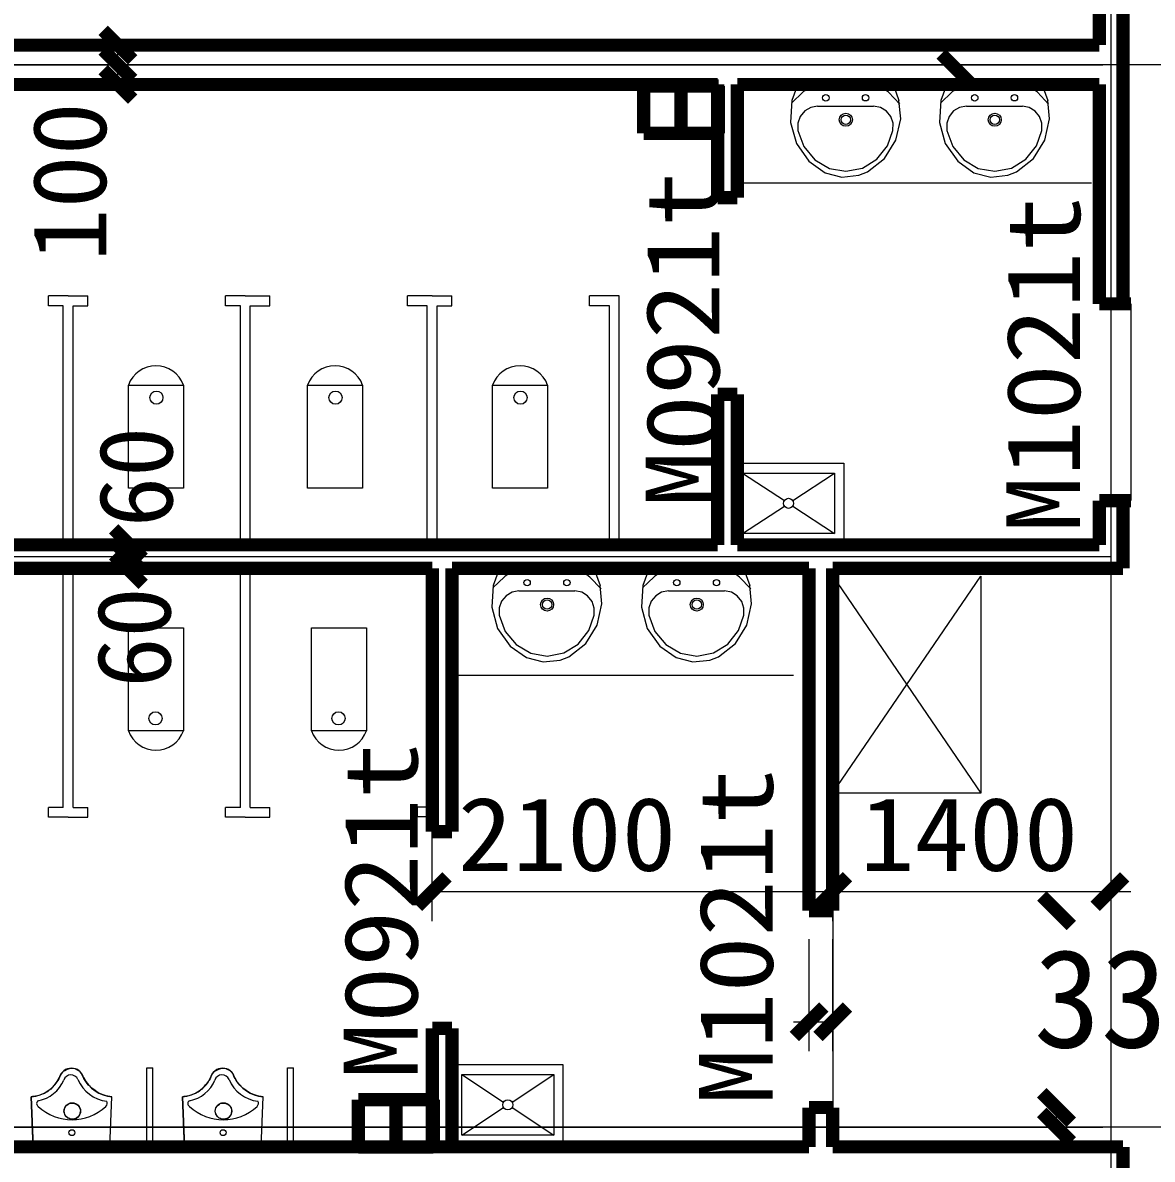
# Model space of a CAD drawing. Extents: x -307567 to 704339, y -10277 to 165507.
# Drawn here: x 127924 to 133664, y 110616 to 116393 of the extents above; entities that cross this region are included whole.
import ezdxf
from ezdxf.enums import TextEntityAlignment as Align

# ---------------------------------------------------------------- set-up
doc = ezdxf.new("R2010")
doc.units = 0
doc.header["$MEASUREMENT"] = 0
doc.layers.add('wode', color=250, linetype='CONTINUOUS', lineweight=0)
doc.layers.add('中文', color=4, linetype='CONTINUOUS')
doc.styles.get("Standard").update_dxf_attribs({"font": 'txt', "height": 3})

msp = doc.modelspace()

# ---------------------------------------------------------------- linework, layer by layer
at = {"layer": 'wode', "color": 0}
for p, q in [((133454.9776, 107179.48103), (133454.9776, 147395.49444)), ((128258.28963, 116279.36118), (129012.67473, 116279.36118)), ((128408.28775, 116179.36853), (128408.28775, 116279.36118)), ((195197.62623, 116179.36853), (118974.00627, 116179.36853)), ((123147.84326, 116179.36853), (133413.04697, 116179.36853)), ((128258.28963, 116179.36853), (129012.67473, 116179.36853)), ((128408.28775, 116079.36673), (128408.28775, 116179.36853)), ((128258.28963, 116079.36673), (129012.67473, 116079.36673)), ((131862.85883, 116080.89564), (131832.57356, 115997.40974)), ((131865.20255, 116079.36673), (132346.06812, 116079.36673)), ((132346.58081, 116080.89564), (132376.86608, 115997.40974)), ((132619.51441, 116080.89564), (132589.22914, 115997.40974)), ((132621.85813, 116079.36673), (133102.7237, 116079.36673)), ((133103.23639, 116080.89564), (133133.48504, 115997.40974)), ((131889.73838, 116041.72987), (131831.2186, 115984.87633)), ((131924.27164, 116055.85628), (132287.292, 116055.85628)), ((132323.21684, 116040.29251), (132380.56476, 115980.04241)), ((132646.39396, 116041.72987), (132587.87418, 115984.87633)), ((132680.8906, 116055.85628), (133043.94758, 116055.85628)), ((133079.87243, 116040.29251), (133137.22034, 115980.04241)), ((131962.75992, 115969.55059), (132247.04592, 115969.55059)), ((132719.41551, 115969.55059), (133003.7015, 115969.55059)), ((131555.02576, 115578.84503), (133355.00326, 115578.84503)), ((128155.05606, 115004.37711), (128055.0451, 115004.37711)), ((128055.0451, 114954.38079), (128055.0451, 115004.37711)), ((128155.05606, 115004.37711), (128255.06701, 115004.37711)), ((128255.06701, 114954.38079), (128255.06701, 115004.37711)), ((129055.04481, 115004.37711), (128955.03385, 115004.37711)), ((128955.03385, 114954.38079), (128955.03385, 115004.37711)), ((129055.04481, 115004.37711), (129180.03104, 115004.37711)), ((129180.03104, 114954.38079), (129180.03104, 115004.37711)), ((130005.02072, 115004.37711), (129880.03449, 115004.37711)), ((129880.03449, 114954.38079), (129880.03449, 115004.37711)), ((130005.02072, 115004.37711), (130105.03168, 115004.37711)), ((130105.03168, 114954.38079), (130105.03168, 115004.37711)), ((130955.03326, 115004.37711), (130805.03514, 115004.37711)), ((130805.03514, 114954.38079), (130805.03514, 115004.37711)), ((130955.03326, 113739.39964), (130955.03326, 115004.37711)), ((133554.98856, 114964.37822), (133554.98856, 113964.39683)), ((128130.04416, 114954.38079), (128055.0451, 114954.38079)), ((128130.04416, 113739.38133), (128130.04416, 114954.38079)), ((128180.06795, 113739.39048), (128180.06795, 114954.38079)), ((128180.06795, 114954.38079), (128255.06701, 114954.38079)), ((129030.03291, 114954.38079), (128955.03385, 114954.38079)), ((129030.03291, 113739.39048), (129030.03291, 114954.38079)), ((129080.0567, 114954.38994), (129180.03104, 114954.38079)), ((129080.0567, 113739.39048), (129080.0567, 114954.38079)), ((129980.04545, 114954.38994), (129880.03449, 114954.38079)), ((129980.04545, 113739.39964), (129980.04545, 114954.38079)), ((130030.03262, 113739.39964), (130030.03262, 114954.38079)), ((130030.03262, 114954.38079), (130105.03168, 114954.38079)), ((130905.00947, 114954.38079), (130805.03514, 114954.38079)), ((130905.00947, 113739.39964), (130905.00947, 114954.38079)), ((128461.24119, 114027.25615), (128461.24119, 114551.15097)), ((128461.24119, 114551.15097), (128741.20596, 114551.15097)), ((128461.24119, 114027.25615), (128461.24119, 114551.15097)), ((128461.24119, 114551.15097), (128741.20596, 114551.15097)), ((128741.20596, 114551.15097), (128741.20596, 114027.25615)), ((128741.20596, 114551.15097), (128741.20596, 114027.25615)), ((129371.22738, 114027.25615), (129371.22738, 114551.15097)), ((129371.22738, 114551.15097), (129651.22876, 114551.15097)), ((129371.22738, 114027.25615), (129371.22738, 114551.15097)), ((129371.22738, 114551.15097), (129651.22876, 114551.15097)), ((129651.22876, 114551.15097), (129651.22876, 114027.25615)), ((129651.22876, 114551.15097), (129651.22876, 114027.25615)), ((130311.20586, 114027.25615), (130311.20586, 114551.15097)), ((130311.20586, 114551.15097), (130591.20724, 114551.15097)), ((130311.20586, 114027.25615), (130311.20586, 114551.15097)), ((130311.20586, 114551.15097), (130591.20724, 114551.15097)), ((130591.20724, 114551.15097), (130591.20724, 114027.25615)), ((130591.20724, 114551.15097), (130591.20724, 114027.25615)), ((131535.79993, 114155.29105), (132095.76607, 114155.29105)), ((131535.79993, 113745.29556), (131535.79993, 114155.29105)), ((132095.76607, 114155.29105), (132095.76607, 113745.29556)), ((131582.45462, 113796.59192), (131582.45462, 114104.08624)), ((131582.45462, 114104.08624), (132049.11138, 114104.08624)), ((131582.45462, 114104.08624), (131794.34162, 113964.4426)), ((131837.18776, 113964.4426), (132049.11138, 114104.08624)), ((132049.11138, 114104.08624), (132049.11138, 113796.59192)), ((128741.20596, 114027.25615), (128461.24119, 114027.25615)), ((128741.20596, 114027.25615), (128461.24119, 114027.25615)), ((129651.22876, 114027.25615), (129371.22738, 114027.25615)), ((129651.22876, 114027.25615), (129371.22738, 114027.25615)), ((130591.20724, 114027.25615), (130311.20586, 114027.25615)), ((130591.20724, 114027.25615), (130311.20586, 114027.25615)), ((131582.45462, 113796.59192), (131794.34162, 113936.2264)), ((131837.18776, 113936.2264), (132049.11138, 113796.59192)), ((128461.24119, 113679.39673), (128461.24119, 113779.38022)), ((132049.11138, 113796.59192), (131582.45462, 113796.59192)), ((132095.76607, 113745.29556), (131535.79993, 113745.29556)), ((123147.84326, 113679.39673), (133454.9776, 113679.39673)), ((128311.24307, 113679.39673), (128741.24258, 113679.39673)), ((128461.24119, 113579.39492), (128461.24119, 113679.39673)), ((128130.04416, 112404.41266), (128130.04416, 113619.39381)), ((128180.06795, 112404.41266), (128180.06795, 113619.39381)), ((129030.03291, 112404.41266), (129030.03291, 113619.39381)), ((129080.0567, 112404.41266), (129080.0567, 113619.39381)), ((130371.92288, 113577.3167), (130313.4031, 113520.47232)), ((130345.04333, 113616.49163), (130314.75806, 113533.00573)), ((130344.4574, 113614.96272), (130678.10801, 113614.96272)), ((130347.38705, 113614.96272), (130828.25262, 113614.96272)), ((130406.41952, 113591.45227), (130769.4765, 113591.45227)), ((130805.40134, 113575.87934), (130862.74926, 113515.6384)), ((130828.76531, 113616.49163), (130859.01396, 113533.00573)), ((131132.35038, 113577.3167), (131073.83061, 113520.47232)), ((131105.47084, 113616.49163), (131075.22219, 113533.00573)), ((131104.92153, 113614.96272), (131438.53552, 113614.96272)), ((131107.85118, 113614.96272), (131588.71675, 113614.96272)), ((131166.88364, 113591.45227), (131529.94063, 113591.45227)), ((131565.82885, 113575.87934), (131623.17677, 113515.6384)), ((131589.19282, 113616.49163), (131619.47808, 113533.00573)), ((132039.99285, 113619.39381), (132576.96123, 113619.39381)), ((132039.99285, 112727.66302), (132039.99285, 113619.39381)), ((132039.99285, 112479.41173), (132791.96099, 113579.39492)), ((132039.99285, 113579.39492), (132791.96099, 112477.67225)), ((132791.96099, 113579.39492), (132791.96099, 112477.67225)), ((130444.94442, 113505.13743), (130729.23042, 113505.13743)), ((131205.37193, 113505.13743), (131489.65793, 113505.13743)), ((128461.24119, 113318.08838), (128741.24258, 113318.08838)), ((128461.24119, 112794.19356), (128461.24119, 113318.08838)), ((128461.24119, 113318.08838), (128741.24258, 113318.08838)), ((128461.24119, 112794.19356), (128461.24119, 113318.08838)), ((128741.24258, 113318.08838), (128741.24258, 112794.19356)), ((128741.24258, 113318.08838), (128741.24258, 112794.19356)), ((129391.25887, 113318.08838), (129671.26025, 113318.08838)), ((129391.25887, 112794.19356), (129391.25887, 113318.08838)), ((129391.25887, 113318.08838), (129671.26025, 113318.08838)), ((129391.25887, 112794.19356), (129391.25887, 113318.08838)), ((129671.26025, 113318.08838), (129671.26025, 112794.19356)), ((129671.26025, 113318.08838), (129671.26025, 112794.19356)), ((130104.99506, 113077.68306), (131840.00755, 113077.68306)), ((128741.24258, 112794.19356), (128461.24119, 112794.19356)), ((128741.24258, 112794.19356), (128461.24119, 112794.19356)), ((129671.26025, 112794.19356), (129391.25887, 112794.19356)), ((129671.26025, 112794.19356), (129391.25887, 112794.19356)), ((130005.02072, 111827.17073), (130005.02072, 112694.30162)), ((132039.99285, 111827.17073), (132039.99285, 112694.30162)), ((132791.96099, 112477.67225), (132039.99285, 112477.67225)), ((128130.04416, 112404.41266), (128055.0451, 112404.41266)), ((128055.0451, 112354.41634), (128055.0451, 112404.41266)), ((128180.06795, 112404.41266), (128255.06701, 112404.41266)), ((128255.06701, 112354.41634), (128255.06701, 112404.41266)), ((129030.03291, 112404.41266), (128955.03385, 112404.41266)), ((128955.03385, 112354.41634), (128955.03385, 112404.41266)), ((129080.0567, 112404.41266), (129180.03104, 112404.41266)), ((129180.03104, 112354.41634), (129180.03104, 112404.41266)), ((130005.02072, 112406.22539), (129930.02166, 112406.22539)), ((129930.02166, 112356.22906), (129930.02166, 112406.22539)), ((128155.05606, 112354.41634), (128055.0451, 112354.41634)), ((128155.05606, 112354.41634), (128255.06701, 112354.41634)), ((129055.04481, 112354.41634), (128955.03385, 112354.41634)), ((129055.04481, 112354.41634), (129180.03104, 112354.41634)), ((130005.02072, 112356.22906), (129930.02166, 112356.22906)), ((130005.02072, 111977.16886), (131739.9966, 111977.16886)), ((131555.02576, 111977.16886), (133554.98856, 111977.16886)), ((132039.99285, 111879.41923), (132039.99285, 110879.42867)), ((131920.02364, 111165.03301), (131920.02364, 111734.43813)), ((132039.99285, 111165.03301), (132039.99285, 111734.43813)), ((131840.00755, 111315.03114), (132039.99285, 111315.03114)), ((130109.38954, 111098.09965), (130669.35568, 111098.09965)), ((130109.38954, 110688.10416), (130109.38954, 111098.09965)), ((130669.35568, 111098.09965), (130669.35568, 110688.10416)), ((128111.22115, 111034.84665), (128107.59571, 111025.05063)), ((128111.22115, 111034.84665), (128107.59571, 111025.05063)), ((128114.8466, 111043.58068), (128111.22115, 111034.84665)), ((128114.8466, 111043.58068), (128111.22115, 111034.84665)), ((128119.38756, 111052.26892), (128114.8466, 111043.58068)), ((128119.38756, 111052.26892), (128114.8466, 111043.58068)), ((128123.92852, 111057.70709), (128119.38756, 111052.26892)), ((128123.92852, 111057.70709), (128119.38756, 111052.26892)), ((128130.26389, 111063.15441), (128123.92852, 111057.70709)), ((128130.26389, 111063.15441), (128123.92852, 111057.70709)), ((128137.55139, 111066.44111), (128130.26389, 111063.15441)), ((128137.55139, 111066.44111), (128130.26389, 111063.15441)), ((128150.25875, 111072.98705), (128137.55139, 111066.44111)), ((128150.25875, 111072.98705), (128137.55139, 111066.44111)), ((128160.21957, 111076.23713), (128150.25875, 111072.98705)), ((128160.21957, 111076.23713), (128150.25875, 111072.98705)), ((128172.92693, 111077.33575), (128160.21957, 111076.23713)), ((128172.92693, 111077.33575), (128160.21957, 111076.23713)), ((128171.42548, 111078.43437), (128173.40299, 111080.43935)), ((128171.42548, 111078.43437), (128173.40299, 111080.43935)), ((128182.04546, 111077.33575), (128172.92693, 111077.33575)), ((128182.04546, 111077.33575), (128172.92693, 111077.33575)), ((128190.21187, 111076.23713), (128182.04546, 111077.33575)), ((128190.21187, 111076.23713), (128182.04546, 111077.33575)), ((128195.66834, 111072.98705), (128190.21187, 111076.23713)), ((128195.66834, 111072.98705), (128190.21187, 111076.23713)), ((128202.88261, 111069.69119), (128195.66834, 111072.98705)), ((128202.88261, 111069.69119), (128195.66834, 111072.98705)), ((128209.2546, 111066.44111), (128202.88261, 111069.69119)), ((128209.2546, 111066.44111), (128202.88261, 111069.69119)), ((128215.62659, 111061.00294), (128209.2546, 111066.44111)), ((128215.62659, 111061.00294), (128209.2546, 111066.44111)), ((128222.87747, 111052.26892), (128215.62659, 111061.00294)), ((128222.87747, 111052.26892), (128215.62659, 111061.00294)), ((128226.53954, 111043.58068), (128222.87747, 111052.26892)), ((128226.53954, 111043.58068), (128222.87747, 111052.26892)), ((128231.04388, 111033.74803), (128226.53954, 111043.58068)), ((128231.04388, 111033.74803), (128226.53954, 111043.58068)), ((128234.66932, 111026.14925), (128231.04388, 111033.74803)), ((128234.66932, 111026.14925), (128231.04388, 111033.74803)), ((128555.06326, 110679.44338), (128555.06326, 111080.43935)), ((128555.06326, 111080.43935), (128585.05556, 111080.43935)), ((128585.05556, 110679.44338), (128585.05556, 111080.43935)), ((128879.48548, 111034.84665), (128875.86003, 111025.05063)), ((128879.48548, 111034.84665), (128875.86003, 111025.05063)), ((128883.11092, 111043.58068), (128879.48548, 111034.84665)), ((128883.11092, 111043.58068), (128879.48548, 111034.84665)), ((128887.65188, 111052.26892), (128883.11092, 111043.58068)), ((128887.65188, 111052.26892), (128883.11092, 111043.58068)), ((128892.19284, 111057.70709), (128887.65188, 111052.26892)), ((128892.19284, 111057.70709), (128887.65188, 111052.26892)), ((128898.56483, 111063.15441), (128892.19284, 111057.70709)), ((128898.56483, 111063.15441), (128892.19284, 111057.70709)), ((128905.81571, 111066.44111), (128898.56483, 111063.15441)), ((128905.81571, 111066.44111), (128898.56483, 111063.15441)), ((128918.52308, 111072.98705), (128905.81571, 111066.44111)), ((128918.52308, 111072.98705), (128905.81571, 111066.44111)), ((128928.52051, 111076.23713), (128918.52308, 111072.98705)), ((128928.52051, 111076.23713), (128918.52308, 111072.98705)), ((128941.19125, 111077.33575), (128928.52051, 111076.23713)), ((128941.19125, 111077.33575), (128928.52051, 111076.23713)), ((128939.6898, 111078.43437), (128941.70394, 111080.43935)), ((128939.6898, 111078.43437), (128941.70394, 111080.43935)), ((128950.30979, 111077.33575), (128941.19125, 111077.33575)), ((128950.30979, 111077.33575), (128941.19125, 111077.33575)), ((128958.47619, 111076.23713), (128950.30979, 111077.33575)), ((128958.47619, 111076.23713), (128950.30979, 111077.33575)), ((128963.93266, 111072.98705), (128958.47619, 111076.23713)), ((128963.93266, 111072.98705), (128958.47619, 111076.23713)), ((128971.14693, 111069.69119), (128963.93266, 111072.98705)), ((128971.14693, 111069.69119), (128963.93266, 111072.98705)), ((128977.51892, 111066.44111), (128971.14693, 111069.69119)), ((128977.51892, 111066.44111), (128971.14693, 111069.69119)), ((128983.89091, 111061.00294), (128977.51892, 111066.44111)), ((128983.89091, 111061.00294), (128977.51892, 111066.44111)), ((128991.1418, 111052.26892), (128983.89091, 111061.00294)), ((128991.1418, 111052.26892), (128983.89091, 111061.00294)), ((128994.80386, 111043.58068), (128991.1418, 111052.26892)), ((128994.80386, 111043.58068), (128991.1418, 111052.26892)), ((128999.34482, 111033.74803), (128994.80386, 111043.58068)), ((128999.34482, 111033.74803), (128994.80386, 111043.58068)), ((129002.93364, 111026.14925), (128999.34482, 111033.74803)), ((129002.93364, 111026.14925), (128999.34482, 111033.74803)), ((129270.04456, 110679.44338), (129270.04456, 111080.43935)), ((129270.04456, 111080.43935), (129300.03686, 111080.43935)), ((129300.03686, 110679.44338), (129300.03686, 111080.43935)), ((130156.04423, 110739.40052), (130156.04423, 111046.89484)), ((130156.04423, 111046.89484), (130622.70099, 111046.89484)), ((130156.04423, 111046.89484), (130367.96785, 110907.26036)), ((130410.81399, 110907.26036), (130622.70099, 111046.89484)), ((130622.70099, 111046.89484), (130622.70099, 110739.40052)), ((128082.18099, 110991.25894), (128066.72708, 110972.7289)), ((128082.18099, 110991.25894), (128066.72708, 110972.7289)), ((128087.63747, 110996.69711), (128082.18099, 110991.25894)), ((128087.63747, 110996.69711), (128082.18099, 110991.25894)), ((128093.05732, 111003.23389), (128087.63747, 110996.69711)), ((128093.05732, 111003.23389), (128087.63747, 110996.69711)), ((128097.6349, 111009.77983), (128093.05732, 111003.23389)), ((128097.6349, 111009.77983), (128093.05732, 111003.23389)), ((128102.13924, 111017.41523), (128097.6349, 111009.77983)), ((128102.13924, 111017.41523), (128097.6349, 111009.77983)), ((128107.59571, 111025.05063), (128102.13924, 111017.41523)), ((128107.59571, 111025.05063), (128102.13924, 111017.41523)), ((128241.04131, 111017.41523), (128234.66932, 111026.14925)), ((128241.04131, 111017.41523), (128234.66932, 111026.14925)), ((128251.95426, 111002.1902), (128241.04131, 111017.41523)), ((128251.95426, 111002.1902), (128241.04131, 111017.41523)), ((128259.16852, 110993.44702), (128251.95426, 111002.1902)), ((128259.16852, 110993.44702), (128251.95426, 111002.1902)), ((128266.45603, 110985.80247), (128259.16852, 110993.44702)), ((128266.45603, 110985.80247), (128259.16852, 110993.44702)), ((128274.62243, 110978.22199), (128266.45603, 110985.80247)), ((128274.62243, 110978.22199), (128266.45603, 110985.80247)), ((128291.87075, 110965.13927), (128274.62243, 110978.22199)), ((128291.87075, 110965.13927), (128274.62243, 110978.22199)), ((128850.44531, 110991.25894), (128834.9914, 110972.7289)), ((128850.44531, 110991.25894), (128834.9914, 110972.7289)), ((128855.90179, 110996.69711), (128850.44531, 110991.25894)), ((128855.90179, 110996.69711), (128850.44531, 110991.25894)), ((128861.35826, 111003.23389), (128855.90179, 110996.69711)), ((128861.35826, 111003.23389), (128855.90179, 110996.69711)), ((128865.89922, 111009.77983), (128861.35826, 111003.23389)), ((128865.89922, 111009.77983), (128861.35826, 111003.23389)), ((128870.44018, 111017.41523), (128865.89922, 111009.77983)), ((128870.44018, 111017.41523), (128865.89922, 111009.77983)), ((128875.86003, 111025.05063), (128870.44018, 111017.41523)), ((128875.86003, 111025.05063), (128870.44018, 111017.41523)), ((129009.30563, 111017.41523), (129002.93364, 111026.14925)), ((129009.30563, 111017.41523), (129002.93364, 111026.14925)), ((129020.21858, 111002.1902), (129009.30563, 111017.41523)), ((129020.21858, 111002.1902), (129009.30563, 111017.41523)), ((129027.46947, 110993.44702), (129020.21858, 111002.1902)), ((129027.46947, 110993.44702), (129020.21858, 111002.1902)), ((129034.72035, 110985.80247), (129027.46947, 110993.44702)), ((129034.72035, 110985.80247), (129027.46947, 110993.44702)), ((129042.88675, 110978.22199), (129034.72035, 110985.80247)), ((129042.88675, 110978.22199), (129034.72035, 110985.80247)), ((129060.1717, 110965.13927), (129042.88675, 110978.22199)), ((129060.1717, 110965.13927), (129042.88675, 110978.22199)), ((127974.11349, 110934.62513), (127967.41192, 110934.44202)), ((127974.11349, 110934.62513), (127967.41192, 110934.44202)), ((127967.41192, 110934.44202), (127977.40935, 110679.44338)), ((127977.15301, 110677.89616), (127967.41192, 110934.44202)), ((127967.41192, 110934.44202), (127977.40935, 110679.44338)), ((127977.15301, 110677.89616), (127967.41192, 110934.44202)), ((127989.5674, 110936.78575), (127974.11349, 110934.62513)), ((127989.5674, 110936.78575), (127974.11349, 110934.62513)), ((127999.52821, 110938.97383), (127989.5674, 110936.78575)), ((127999.52821, 110938.97383), (127989.5674, 110936.78575)), ((128011.35668, 110942.21475), (127999.52821, 110938.97383)), ((128011.35668, 110942.21475), (127999.52821, 110938.97383)), ((128018.60757, 110945.51977), (128011.35668, 110942.21475)), ((128018.60757, 110945.51977), (128011.35668, 110942.21475)), ((128034.06147, 110950.95793), (128018.60757, 110945.51977)), ((128034.06147, 110950.95793), (128018.60757, 110945.51977)), ((128041.31236, 110955.29748), (128034.06147, 110950.95793)), ((128041.31236, 110955.29748), (128034.06147, 110950.95793)), ((128046.76884, 110957.50387), (128041.31236, 110955.29748)), ((128046.76884, 110957.50387), (128041.31236, 110955.29748)), ((128054.01972, 110962.94203), (128046.76884, 110957.50387)), ((128054.01972, 110962.94203), (128046.76884, 110957.50387)), ((128059.43958, 110968.38935), (128054.01972, 110962.94203)), ((128059.43958, 110968.38935), (128054.01972, 110962.94203)), ((128066.72708, 110972.7289), (128059.43958, 110968.38935)), ((128066.72708, 110972.7289), (128059.43958, 110968.38935)), ((128300.95267, 110958.60249), (128291.87075, 110965.13927)), ((128300.95267, 110958.60249), (128291.87075, 110965.13927)), ((128310.9501, 110953.14601), (128300.95267, 110958.60249)), ((128310.9501, 110953.14601), (128300.95267, 110958.60249)), ((128319.9954, 110948.76069), (128310.9501, 110953.14601)), ((128319.9954, 110948.76069), (128310.9501, 110953.14601)), ((128338.15924, 110942.21475), (128319.9954, 110948.76069)), ((128338.15924, 110942.21475), (128319.9954, 110948.76069)), ((128348.15667, 110938.97383), (128338.15924, 110942.21475)), ((128348.15667, 110938.97383), (128338.15924, 110942.21475)), ((128356.32307, 110937.87521), (128348.15667, 110938.97383)), ((128356.32307, 110937.87521), (128348.15667, 110938.97383)), ((128367.23602, 110935.72375), (128356.32307, 110937.87521)), ((128367.23602, 110935.72375), (128356.32307, 110937.87521)), ((128377.41656, 110934.44202), (128367.23602, 110935.72375)), ((128367.23602, 110935.72375), (128367.23602, 110935.72375)), ((128377.41656, 110934.44202), (128367.23602, 110935.72375)), ((128367.23602, 110935.72375), (128367.23602, 110935.72375)), ((128367.41912, 110679.44338), (128377.41656, 110934.44202)), ((128367.41912, 110679.44338), (128377.41656, 110934.44202)), ((128742.37782, 110934.62513), (128735.67624, 110934.44202)), ((128742.37782, 110934.62513), (128735.67624, 110934.44202)), ((128735.67624, 110934.44202), (128745.71029, 110679.44338)), ((128745.45395, 110677.89616), (128735.67624, 110934.44202)), ((128735.67624, 110934.44202), (128745.71029, 110679.44338)), ((128745.45395, 110677.89616), (128735.67624, 110934.44202)), ((128757.83172, 110936.78575), (128742.37782, 110934.62513)), ((128757.83172, 110936.78575), (128742.37782, 110934.62513)), ((128767.82916, 110938.97383), (128757.83172, 110936.78575)), ((128767.82916, 110938.97383), (128757.83172, 110936.78575)), ((128779.621, 110942.21475), (128767.82916, 110938.97383)), ((128779.621, 110942.21475), (128767.82916, 110938.97383)), ((128786.87189, 110945.51977), (128779.621, 110942.21475)), ((128786.87189, 110945.51977), (128779.621, 110942.21475)), ((128802.3258, 110950.95793), (128786.87189, 110945.51977)), ((128802.3258, 110950.95793), (128786.87189, 110945.51977)), ((128809.57668, 110955.29748), (128802.3258, 110950.95793)), ((128809.57668, 110955.29748), (128802.3258, 110950.95793)), ((128815.03316, 110957.50387), (128809.57668, 110955.29748)), ((128815.03316, 110957.50387), (128809.57668, 110955.29748)), ((128822.28404, 110962.94203), (128815.03316, 110957.50387)), ((128822.28404, 110962.94203), (128815.03316, 110957.50387)), ((128827.74052, 110968.38935), (128822.28404, 110962.94203)), ((128827.74052, 110968.38935), (128822.28404, 110962.94203)), ((128834.9914, 110972.7289), (128827.74052, 110968.38935)), ((128834.9914, 110972.7289), (128827.74052, 110968.38935)), ((129069.21699, 110958.60249), (129060.1717, 110965.13927)), ((129069.21699, 110958.60249), (129060.1717, 110965.13927)), ((129079.21443, 110953.14601), (129069.21699, 110958.60249)), ((129079.21443, 110953.14601), (129069.21699, 110958.60249)), ((129088.29634, 110948.76069), (129079.21443, 110953.14601)), ((129088.29634, 110948.76069), (129079.21443, 110953.14601)), ((129106.42356, 110942.21475), (129088.29634, 110948.76069)), ((129106.42356, 110942.21475), (129088.29634, 110948.76069)), ((129116.42099, 110938.97383), (129106.42356, 110942.21475)), ((129116.42099, 110938.97383), (129106.42356, 110942.21475)), ((129124.62401, 110937.87521), (129116.42099, 110938.97383)), ((129124.62401, 110937.87521), (129116.42099, 110938.97383)), ((129135.50034, 110935.72375), (129124.62401, 110937.87521)), ((129135.50034, 110935.72375), (129124.62401, 110937.87521)), ((129145.68088, 110934.44202), (129135.50034, 110935.72375)), ((129135.50034, 110935.72375), (129135.50034, 110935.72375)), ((129145.68088, 110934.44202), (129135.50034, 110935.72375)), ((129135.50034, 110935.72375), (129135.50034, 110935.72375)), ((129135.68345, 110679.44338), (129145.68088, 110934.44202)), ((129135.68345, 110679.44338), (129145.68088, 110934.44202)), ((128133.88933, 110860.53243), (128135.72036, 110869.26645)), ((128133.88933, 110860.53243), (128135.72036, 110869.26645)), ((128135.72036, 110851.83503), (128133.88933, 110860.53243)), ((128135.72036, 110851.83503), (128133.88933, 110860.53243)), ((128135.72036, 110869.26645), (128137.55139, 110877.96385)), ((128135.72036, 110869.26645), (128137.55139, 110877.96385)), ((128137.55139, 110877.96385), (128143.88676, 110885.59925)), ((128137.55139, 110877.96385), (128143.88676, 110885.59925)), ((128143.88676, 110885.59925), (128148.42772, 110892.14519)), ((128143.88676, 110885.59925), (128148.42772, 110892.14519)), ((128148.42772, 110892.14519), (128155.71523, 110896.47558)), ((128148.42772, 110892.14519), (128155.71523, 110896.47558)), ((128155.71523, 110896.47558), (128161.13508, 110900.83344)), ((128155.71523, 110896.47558), (128161.13508, 110900.83344)), ((128161.13508, 110900.83344), (128169.30148, 110901.93206)), ((128161.13508, 110900.83344), (128169.30148, 110901.93206)), ((128169.30148, 110901.93206), (128179.29892, 110901.93206)), ((128169.30148, 110901.93206), (128179.29892, 110901.93206)), ((128179.29892, 110901.93206), (128183.83988, 110900.83344)), ((128179.29892, 110901.93206), (128183.83988, 110900.83344)), ((128183.83988, 110900.83344), (128191.12738, 110898.68197)), ((128183.83988, 110900.83344), (128191.12738, 110898.68197)), ((128191.12738, 110898.68197), (128199.25716, 110895.39527)), ((128191.12738, 110898.68197), (128199.25716, 110895.39527)), ((128199.25716, 110895.39527), (128204.71364, 110891.03742)), ((128199.25716, 110895.39527), (128204.71364, 110891.03742)), ((128204.71364, 110891.03742), (128210.17011, 110884.50063)), ((128204.71364, 110891.03742), (128210.17011, 110884.50063)), ((128210.17011, 110884.50063), (128214.71107, 110876.85607)), ((128210.17011, 110884.50063), (128214.71107, 110876.85607)), ((128214.71107, 110876.85607), (128216.5421, 110868.16783)), ((128214.71107, 110876.85607), (128216.5421, 110868.16783)), ((128217.45762, 110860.53243), (128214.71107, 110850.73641)), ((128217.45762, 110860.53243), (128214.71107, 110850.73641)), ((128216.5421, 110868.16783), (128217.45762, 110860.53243)), ((128216.5421, 110868.16783), (128217.45762, 110860.53243)), ((128902.19027, 110860.53243), (128903.98468, 110869.26645)), ((128902.19027, 110860.53243), (128903.98468, 110869.26645)), ((128903.98468, 110851.83503), (128902.19027, 110860.53243)), ((128903.98468, 110851.83503), (128902.19027, 110860.53243)), ((128903.98468, 110869.26645), (128905.81571, 110877.96385)), ((128903.98468, 110869.26645), (128905.81571, 110877.96385)), ((128905.81571, 110877.96385), (128912.15108, 110885.59925)), ((128905.81571, 110877.96385), (128912.15108, 110885.59925)), ((128912.15108, 110885.59925), (128916.69204, 110892.14519)), ((128912.15108, 110885.59925), (128916.69204, 110892.14519)), ((128916.69204, 110892.14519), (128923.97955, 110896.47558)), ((128916.69204, 110892.14519), (128923.97955, 110896.47558)), ((128923.97955, 110896.47558), (128929.43602, 110900.83344)), ((128923.97955, 110896.47558), (128929.43602, 110900.83344)), ((128929.43602, 110900.83344), (128937.56581, 110901.93206)), ((128929.43602, 110900.83344), (128937.56581, 110901.93206)), ((128937.56581, 110901.93206), (128947.56324, 110901.93206)), ((128937.56581, 110901.93206), (128947.56324, 110901.93206)), ((128947.56324, 110901.93206), (128952.1042, 110900.83344)), ((128947.56324, 110901.93206), (128952.1042, 110900.83344)), ((128952.1042, 110900.83344), (128959.3917, 110898.68197)), ((128952.1042, 110900.83344), (128959.3917, 110898.68197)), ((128959.3917, 110898.68197), (128967.52149, 110895.39527)), ((128959.3917, 110898.68197), (128967.52149, 110895.39527)), ((128967.52149, 110895.39527), (128972.97796, 110891.03742)), ((128967.52149, 110895.39527), (128972.97796, 110891.03742)), ((128972.97796, 110891.03742), (128978.43444, 110884.50063)), ((128972.97796, 110891.03742), (128978.43444, 110884.50063)), ((128978.43444, 110884.50063), (128982.97539, 110876.85607)), ((128978.43444, 110884.50063), (128982.97539, 110876.85607)), ((128982.97539, 110876.85607), (128984.80643, 110868.16783)), ((128982.97539, 110876.85607), (128984.80643, 110868.16783)), ((128985.72194, 110860.53243), (128982.97539, 110850.73641)), ((128985.72194, 110860.53243), (128982.97539, 110850.73641)), ((128984.80643, 110868.16783), (128985.72194, 110860.53243)), ((128984.80643, 110868.16783), (128985.72194, 110860.53243)), ((130156.04423, 110739.40052), (130367.96785, 110879.04416)), ((130410.81399, 110879.04416), (130622.70099, 110739.40052)), ((133177.46642, 110779.43603), (133177.46642, 110879.42867)), ((128138.43029, 110844.19962), (128135.72036, 110851.83503)), ((128138.43029, 110844.19962), (128135.72036, 110851.83503)), ((128143.88676, 110835.47476), (128138.43029, 110844.19962)), ((128143.88676, 110835.47476), (128138.43029, 110844.19962)), ((128148.42772, 110830.01828), (128143.88676, 110835.47476)), ((128148.42772, 110830.01828), (128143.88676, 110835.47476)), ((128153.8842, 110825.67874), (128148.42772, 110830.01828)), ((128153.8842, 110825.67874), (128148.42772, 110830.01828)), ((128161.13508, 110823.4815), (128153.8842, 110825.67874)), ((128161.13508, 110823.4815), (128153.8842, 110825.67874)), ((128166.59156, 110820.24057), (128161.13508, 110823.4815)), ((128166.59156, 110820.24057), (128161.13508, 110823.4815)), ((128174.75796, 110820.24057), (128166.59156, 110820.24057)), ((128174.75796, 110820.24057), (128166.59156, 110820.24057)), ((128179.29892, 110819.14195), (128174.75796, 110820.24057)), ((128179.29892, 110819.14195), (128174.75796, 110820.24057)), ((128181.12995, 110820.24057), (128179.29892, 110819.14195)), ((128181.12995, 110820.24057), (128179.29892, 110819.14195)), ((128184.75539, 110820.24057), (128181.12995, 110820.24057)), ((128184.75539, 110820.24057), (128181.12995, 110820.24057)), ((128186.58642, 110821.33004), (128184.75539, 110820.24057)), ((128186.58642, 110821.33004), (128184.75539, 110820.24057)), ((128191.12738, 110821.33004), (128186.58642, 110821.33004)), ((128191.12738, 110821.33004), (128186.58642, 110821.33004)), ((128196.54724, 110822.39203), (128191.12738, 110821.33004)), ((128196.54724, 110822.39203), (128191.12738, 110821.33004)), ((128199.25716, 110825.67874), (128196.54724, 110822.39203)), ((128199.25716, 110825.67874), (128196.54724, 110822.39203)), ((128203.79812, 110827.86682), (128199.25716, 110825.67874)), ((128203.79812, 110827.86682), (128199.25716, 110825.67874)), ((128208.33908, 110835.47476), (128203.79812, 110827.86682)), ((128208.33908, 110835.47476), (128203.79812, 110827.86682)), ((128212.88004, 110842.01154), (128208.33908, 110835.47476)), ((128212.88004, 110842.01154), (128208.33908, 110835.47476)), ((128214.71107, 110850.73641), (128212.88004, 110842.01154)), ((128214.71107, 110850.73641), (128212.88004, 110842.01154)), ((128906.69461, 110844.19962), (128903.98468, 110851.83503)), ((128906.69461, 110844.19962), (128903.98468, 110851.83503)), ((128912.15108, 110835.47476), (128906.69461, 110844.19962)), ((128912.15108, 110835.47476), (128906.69461, 110844.19962)), ((128916.69204, 110830.01828), (128912.15108, 110835.47476)), ((128916.69204, 110830.01828), (128912.15108, 110835.47476)), ((128922.14852, 110825.67874), (128916.69204, 110830.01828)), ((128922.14852, 110825.67874), (128916.69204, 110830.01828)), ((128929.43602, 110823.4815), (128922.14852, 110825.67874)), ((128929.43602, 110823.4815), (128922.14852, 110825.67874)), ((128934.8925, 110820.24057), (128929.43602, 110823.4815)), ((128934.8925, 110820.24057), (128929.43602, 110823.4815)), ((128943.02228, 110820.24057), (128934.8925, 110820.24057)), ((128943.02228, 110820.24057), (128934.8925, 110820.24057)), ((128947.56324, 110819.14195), (128943.02228, 110820.24057)), ((128947.56324, 110819.14195), (128943.02228, 110820.24057)), ((128949.39427, 110820.24057), (128947.56324, 110819.14195)), ((128949.39427, 110820.24057), (128947.56324, 110819.14195)), ((128953.01971, 110820.24057), (128949.39427, 110820.24057)), ((128953.01971, 110820.24057), (128949.39427, 110820.24057)), ((128954.85075, 110821.33004), (128953.01971, 110820.24057)), ((128954.85075, 110821.33004), (128953.01971, 110820.24057)), ((128959.3917, 110821.33004), (128954.85075, 110821.33004)), ((128959.3917, 110821.33004), (128954.85075, 110821.33004)), ((128964.84818, 110822.39203), (128959.3917, 110821.33004)), ((128964.84818, 110822.39203), (128959.3917, 110821.33004)), ((128967.52149, 110825.67874), (128964.84818, 110822.39203)), ((128967.52149, 110825.67874), (128964.84818, 110822.39203)), ((128972.06244, 110827.86682), (128967.52149, 110825.67874)), ((128972.06244, 110827.86682), (128967.52149, 110825.67874)), ((128976.6034, 110835.47476), (128972.06244, 110827.86682)), ((128976.6034, 110835.47476), (128972.06244, 110827.86682)), ((128981.14436, 110842.01154), (128976.6034, 110835.47476)), ((128981.14436, 110842.01154), (128976.6034, 110835.47476)), ((128982.97539, 110850.73641), (128981.14436, 110842.01154)), ((128982.97539, 110850.73641), (128981.14436, 110842.01154)), ((195197.62623, 110779.43603), (118974.00627, 110779.43603)), ((123147.84326, 110779.43603), (133413.04697, 110779.43603)), ((132532.86999, 110779.43603), (133327.46455, 110779.43603)), ((130669.35568, 110688.10416), (130109.38954, 110688.10416)), ((130622.70099, 110739.40052), (130156.04423, 110739.40052)), ((128368.70085, 110677.89616), (127977.15301, 110677.89616)), ((128368.70085, 110677.89616), (127977.15301, 110677.89616)), ((128367.41912, 110679.44338), (127977.40935, 110679.44338)), ((128367.41912, 110679.44338), (127977.40935, 110679.44338)), ((129136.96517, 110677.89616), (128745.45395, 110677.89616)), ((129136.96517, 110677.89616), (128745.45395, 110677.89616)), ((129135.68345, 110679.44338), (128745.71029, 110679.44338)), ((129135.68345, 110679.44338), (128745.71029, 110679.44338))]:
    msp.add_line(p, q, dxfattribs=at)
at = {"layer": 'wode', "color": 0, "const_width": 67.49915}
for points in [[(133394.993, 116279.36118), (133394.993, 117679.34978)], [(133514.99882, 116179.36853), (133514.99882, 117679.34978)], [(128333.28869, 116354.36024), (128483.28682, 116204.36211)], [(126155.09326, 116279.36118), (131455.01481, 116279.36118)], [(131455.01481, 116279.36118), (133394.993, 116279.36118)], [(128333.28869, 116254.36759), (128483.28682, 116104.36947)], [(132591.17004, 116234.36357), (132741.16816, 116084.36544)], [(128333.28869, 116154.36579), (128483.28682, 116004.36766)], [(133514.99882, 114964.37822), (133514.99882, 116179.36853)], [(126155.09326, 116079.36673), (131455.01481, 116079.36673)], [(131079.39694, 115830.57528), (131079.39694, 116071.60315)], [(131079.39694, 116071.60315), (131459.77549, 116071.60315)], [(131269.56791, 115830.57528), (131269.56791, 116071.60315)], [(131455.01481, 116079.36673), (131455.01481, 115504.37697)], [(131459.77549, 116071.60315), (131459.77549, 115830.57528)], [(131555.02576, 116079.36673), (133394.993, 116079.36673)], [(131555.02576, 116079.36673), (131555.02576, 115504.37697)], [(133394.993, 114964.37822), (133394.993, 116079.36673)], [(131459.77549, 115830.57528), (131079.39694, 115830.57528)], [(131555.02576, 115504.37697), (131455.01481, 115504.37697)], [(133394.993, 114964.37822), (133554.98856, 114964.37822)], [(131455.01481, 113739.39964), (131455.01481, 114504.38641)], [(131555.02576, 114504.38641), (131455.01481, 114504.38641)], [(131555.02576, 113739.39964), (131555.02576, 114504.38641)], [(133394.993, 113964.39683), (133554.98856, 113964.39683)], [(133394.993, 113739.39964), (133394.993, 113964.39683)], [(133514.99882, 113619.39381), (133514.99882, 113964.39683)], [(128386.24213, 113820.37702), (128536.24026, 113670.37889)], [(125804.78026, 113739.36302), (131454.72184, 113739.40879)], [(128386.24213, 113754.39579), (128536.24026, 113604.39766)], [(129054.75184, 113739.39964), (130004.72776, 113739.39964)], [(131554.7328, 113739.39964), (133394.993, 113739.39964)], [(128386.24213, 113688.39625), (128536.24026, 113538.39812)], [(125805.07322, 113619.39381), (130005.02072, 113619.39381)], [(130005.02072, 113081.21695), (130005.02072, 113619.39381)], [(130104.99506, 113619.40297), (130905.00947, 113619.39381)], [(130104.99506, 113181.21875), (130104.99506, 113619.39381)], [(130104.99506, 112381.22265), (130104.99506, 113619.39381)], [(130540.0116, 113619.39381), (131920.02364, 113619.39381)], [(131920.02364, 113619.39381), (131920.02364, 111879.41923)], [(131920.02364, 113179.40603), (131920.02364, 113619.39381)], [(132039.99285, 113079.40423), (132039.99285, 113619.39381)], [(132039.99285, 113619.39381), (133355.00326, 113619.39381)], [(133514.99882, 113619.39381), (133304.97947, 113619.39381)], [(130005.02072, 112381.22265), (130005.02072, 113081.21695)], [(132039.99285, 113079.40423), (132039.99285, 111879.41923)], [(130005.02072, 112381.22265), (130005.02072, 112281.23)], [(130104.99506, 112381.22265), (130104.99506, 112281.23)], [(130104.99506, 112281.23), (130005.02072, 112281.23)], [(129930.02166, 111902.1698), (130080.01979, 112052.16792)], [(131964.99378, 111902.1698), (132114.99191, 112052.16792)], [(133374.00937, 111902.1698), (133524.0075, 112052.16792)], [(133102.46736, 111954.41829), (133252.46548, 111804.42016)], [(132039.99285, 111879.41923), (131920.02364, 111879.41923)], [(131845.02458, 111240.03208), (131995.0227, 111390.0302)], [(131964.99378, 111240.03208), (132114.99191, 111390.0302)], [(130005.02072, 110681.24695), (130005.02072, 111281.23945)], [(130104.99506, 111281.23945), (130005.02072, 111281.23945)], [(130104.99506, 110681.24695), (130104.99506, 111281.23945)], [(133102.46736, 110954.42774), (133252.46548, 110804.42961)], [(129630.24514, 110678.24406), (129630.24514, 110919.27193)], [(129630.24514, 110919.27193), (130010.58706, 110919.27193)], [(129820.4161, 110678.24406), (129820.4161, 110919.27193)], [(130010.58706, 110919.27193), (130010.58706, 110678.24406)], [(131920.02364, 110679.43423), (131920.02364, 110879.42867)], [(132039.99285, 110879.42867), (131920.02364, 110879.42867)], [(132039.99285, 110679.43423), (132039.99285, 110879.42867)], [(133102.46736, 110854.43509), (133252.46548, 110704.43697)], [(125805.07322, 110679.44338), (130005.02072, 110679.44338)], [(130010.58706, 110678.24406), (129630.24514, 110678.24406)], [(129739.99718, 110679.43423), (131920.02364, 110679.43423)], [(132039.99285, 110679.43423), (133514.99882, 110679.43423)], [(133514.99882, 110679.43423), (133514.99882, 109529.44555)]]:
    msp.add_lwpolyline(points, dxfattribs=at)
at = {"layer": 'wode', "color": 0}
for points in [[(131924.27164, 116055.85628), (131907.02332, 116052.7069), (131891.86237, 116043.6433), (131889.73838, 116041.72987)], [(132323.21684, 116040.29251), (132308.97142, 116050.79348), (132292.05268, 116055.61824), (132287.292, 116055.85628)], [(132680.8906, 116055.85628), (132663.64228, 116052.7069), (132648.51795, 116043.6433), (132646.39396, 116041.72987)], [(133079.87243, 116040.29251), (133065.627, 116050.79348), (133048.70826, 116055.61824), (133043.94758, 116055.85628)], [(131832.57356, 115997.40974), (131825.43254, 115886.35766), (131855.38822, 115779.44372), (131918.8884, 115689.60414), (132001.13835, 115631.00197)], [(131962.75992, 115969.55059), (131928.26329, 115963.25185), (131897.9414, 115945.12463), (131875.41971, 115917.36619), (131863.44476, 115883.31815), (131863.44476, 115847.08203), (131863.59124, 115846.07497)], [(132216.98038, 115635.43307), (132302.81915, 115702.51292), (132361.30231, 115795.93216), (132385.39868, 115904.41164), (132376.86608, 115997.40974)], [(132346.2146, 115846.07497), (132346.54419, 115882.30193), (132334.89883, 115916.49645), (132312.63348, 115944.46546), (132282.45808, 115962.89479), (132248.0713, 115969.54144), (132247.04592, 115969.55059)], [(132589.22914, 115997.40974), (132582.0515, 115886.35766), (132612.0438, 115779.44372), (132675.54398, 115689.60414), (132757.79393, 115631.00197)], [(132719.41551, 115969.55059), (132684.91887, 115963.25185), (132654.59698, 115945.12463), (132632.07529, 115917.36619), (132620.10034, 115883.31815), (132620.10034, 115847.08203), (132620.24682, 115846.07497)], [(132973.63596, 115635.43307), (133059.47473, 115702.51292), (133117.95789, 115795.93216), (133142.05427, 115904.41164), (133133.48504, 115997.40974)], [(133102.87018, 115846.07497), (133103.19977, 115882.30193), (133091.55441, 115916.49645), (133069.28906, 115944.46546), (133039.11366, 115962.89479), (133004.69026, 115969.54144), (133003.7015, 115969.55059)], [(131863.59124, 115846.07497), (131893.54692, 115763.49543), (131948.99057, 115696.49798), (132023.22059, 115653.1483), (132107.30157, 115638.66484), (132191.08959, 115654.842), (132264.51397, 115699.68397), (132318.67589, 115767.79836), (132346.2146, 115846.07497)], [(132620.24682, 115846.07497), (132650.2025, 115763.49543), (132705.60953, 115696.49798), (132779.87618, 115653.1483), (132863.95716, 115638.66484), (132947.74517, 115654.842), (133021.16955, 115699.68397), (133075.29485, 115767.79836), (133102.87018, 115846.07497)], [(132001.13835, 115631.00197), (132086.09823, 115608.77324), (132173.29196, 115617.93756), (132216.98038, 115635.43307)], [(132757.79393, 115631.00197), (132842.75381, 115608.77324), (132929.91092, 115617.93756), (132973.63596, 115635.43307)], [(130406.41952, 113591.45227), (130389.1712, 113588.30289), (130374.04687, 113579.23929), (130371.92288, 113577.3167)], [(130805.40134, 113575.87934), (130791.1193, 113586.38947), (130774.2738, 113591.20508), (130769.4765, 113591.45227)], [(131166.88364, 113591.45227), (131149.63532, 113588.30289), (131134.47438, 113579.23929), (131132.35038, 113577.3167)], [(131565.82885, 113575.87934), (131551.58342, 113586.38947), (131534.70131, 113591.20508), (131529.94063, 113591.45227)], [(130314.75806, 113533.00573), (130307.58042, 113421.95366), (130337.57272, 113315.03971), (130401.0729, 113225.20013), (130483.32285, 113166.59796)], [(130699.16488, 113171.02906), (130785.00365, 113238.10891), (130843.52343, 113331.52815), (130867.58318, 113440.00763), (130859.01396, 113533.00573)], [(131075.22219, 113533.00573), (131068.04455, 113421.95366), (131098.00023, 113315.03971), (131161.50041, 113225.20013), (131243.78698, 113166.59796)], [(131459.62901, 113171.02906), (131545.46778, 113238.10891), (131603.95093, 113331.52815), (131628.04731, 113440.00763), (131619.47808, 113533.00573)], [(130444.94442, 113505.13743), (130410.44779, 113498.84784), (130380.1259, 113480.72062), (130357.60421, 113452.96218), (130345.62926, 113418.91414), (130345.62926, 113382.66887), (130345.77574, 113381.6618)], [(130828.3991, 113381.6618), (130828.72869, 113417.89792), (130817.08333, 113452.08328), (130794.81798, 113480.06145), (130764.64258, 113498.49078), (130730.21918, 113505.12827), (130729.23042, 113505.13743)], [(131205.37193, 113505.13743), (131170.87529, 113498.84784), (131140.55341, 113480.72062), (131118.03171, 113452.96218), (131106.05677, 113418.91414), (131106.05677, 113382.66887), (131106.23987, 113381.6618)], [(131588.82661, 113381.6618), (131589.1562, 113417.89792), (131577.51083, 113452.08328), (131555.24549, 113480.06145), (131525.1067, 113498.49078), (131490.68331, 113505.12827), (131489.65793, 113505.13743)], [(130345.77574, 113381.6618), (130375.73142, 113299.09142), (130431.13844, 113232.08481), (130505.40509, 113188.73514), (130589.48607, 113174.26083), (130673.27409, 113190.42884), (130746.69847, 113235.27996), (130800.82377, 113303.39435), (130828.3991, 113381.6618)], [(131106.23987, 113381.6618), (131136.19555, 113299.09142), (131191.60257, 113232.08481), (131265.8326, 113188.73514), (131349.91358, 113174.26083), (131433.73822, 113190.42884), (131507.12597, 113235.27996), (131561.28789, 113303.39435), (131588.82661, 113381.6618)], [(130483.32285, 113166.59796), (130568.28273, 113144.36008), (130655.43984, 113153.53355), (130699.16488, 113171.02906)], [(131243.78698, 113166.59796), (131328.71023, 113144.36008), (131415.90397, 113153.53355), (131459.62901, 113171.02906)]]:
    msp.add_lwpolyline(points, dxfattribs=at)
for centre, radius in [((132004.9469, 116011.63686), 16.32792), ((132206.94633, 116011.63686), 16.03105), ((132761.60248, 116011.63686), 16.32792), ((132963.60191, 116011.63686), 16.03105), ((132106.67902, 115900.21858), 33.17146), ((132106.67902, 115900.21858), 23.59345), ((132863.3346, 115900.21858), 33.17146), ((132863.3346, 115900.21858), 23.59345), ((128603.54898, 114487.8522), 33.46833), ((128603.54898, 114487.8522), 33.46833), ((129513.53517, 114487.8522), 33.46833), ((129513.53517, 114487.8522), 33.46833), ((130453.51365, 114487.8522), 33.46833), ((130453.51365, 114487.8522), 33.46833), ((131815.76469, 113950.3345), 25.64476), ((130487.1314, 113547.23285), 16.3123), ((130689.13083, 113547.23285), 16.01543), ((131247.59552, 113547.23285), 16.3123), ((131449.59495, 113547.23285), 16.01543), ((130588.86352, 113435.81457), 33.17146), ((130588.86352, 113435.81457), 23.59345), ((131349.32765, 113435.81457), 33.17146), ((131349.32765, 113435.81457), 23.59345), ((128598.93478, 112857.49233), 33.46833), ((128598.93478, 112857.49233), 33.46833), ((129528.91584, 112857.49233), 33.46833), ((129528.91584, 112857.49233), 33.46833), ((130389.39092, 110893.15226), 25.64476), ((128176.18616, 110861.62189), 41.73385), ((128176.18616, 110861.62189), 41.73385), ((128944.48711, 110861.62189), 41.73385), ((128944.48711, 110861.62189), 41.73385), ((128174.02555, 110751.40293), 14.99981), ((128174.02555, 110751.40293), 14.99981), ((128942.32649, 110751.40293), 14.99981), ((128942.32649, 110751.40293), 14.99981)]:
    msp.add_circle(centre, radius, dxfattribs=at)
for centre, radius, start, end in [((128601.24188, 114500.76097), 148.79067, 19.795481279, 160.204518008), ((128601.24188, 114500.76097), 148.79067, 19.795481279, 160.204518008), ((129511.22807, 114500.76097), 148.79067, 19.795481279, 160.204518008), ((129511.22807, 114500.76097), 148.79067, 19.795481279, 160.204518008), ((130451.20655, 114500.76097), 148.79067, 19.795481279, 160.204518008), ((130451.20655, 114500.76097), 148.79067, 19.795481279, 160.204518008), ((128601.24188, 112844.58355), 148.79067, 199.79549201, 340.204538276), ((128601.24188, 112844.58355), 148.79067, 199.79549201, 340.204538276), ((129531.25956, 112844.58355), 148.79067, 199.79549201, 340.204538276), ((129531.25956, 112844.58355), 148.79067, 199.79549201, 340.204538276), ((128171.82831, 111016.1152), 63.31913, 14.746081763, 165.253926107), ((128171.82831, 111016.1152), 63.31913, 14.746081763, 165.253926107), ((128169.04514, 111006.77694), 38.5862, 22.775133767, 161.377949437), ((128169.04514, 111006.77694), 38.5862, 22.775133767, 161.377949437), ((128940.12925, 111016.1152), 63.31913, 14.746081763, 165.253926107), ((128940.12925, 111016.1152), 63.31913, 14.746081763, 165.253926107), ((128937.34608, 111006.77694), 38.5862, 22.775133767, 161.377949437), ((128937.34608, 111006.77694), 38.5862, 22.775133767, 161.377949437), ((127957.63421, 111102.49412), 168.34569, 273.336189247, 335.330728326), ((127957.63421, 111102.49412), 168.34569, 273.336189247, 335.330728326), ((127971.51343, 111085.11763), 173.972, 280.567665278, 337.703134397), ((127971.51343, 111085.11763), 173.972, 280.567665278, 337.703134397), ((128370.5685, 111089.7593), 179.31373, 202.29649916, 263.797095964), ((128370.5685, 111089.7593), 179.31373, 202.29649916, 263.797095964), ((128390.96619, 111109.87318), 175.95935, 206.182806031, 265.579444646), ((128390.96619, 111109.87318), 175.95935, 206.182806031, 265.579444646), ((128725.89853, 111102.49412), 168.34569, 273.336189247, 335.330728326), ((128725.89853, 111102.49412), 168.34569, 273.336189247, 335.330728326), ((128739.81437, 111085.11763), 173.972, 280.567665278, 337.703134397), ((128739.81437, 111085.11763), 173.972, 280.567665278, 337.703134397), ((129138.83282, 111089.7593), 179.31373, 202.29649916, 263.797095964), ((129138.83282, 111089.7593), 179.31373, 202.29649916, 263.797095964), ((129159.26714, 111109.87318), 175.95935, 206.182806031, 265.579444646), ((129159.26714, 111109.87318), 175.95935, 206.182806031, 265.579444646), ((128010.84399, 110899.66158), 16.21205, 117.120700281, 242.879309737), ((128010.84399, 110899.66158), 16.21205, 117.120700281, 242.879309737), ((128175.08754, 111067.07281), 250.09003, 226.650610555, 313.362130302), ((128175.08754, 111067.07281), 250.09003, 226.650610555, 313.362130302), ((128330.90835, 110901.37359), 22.66645, 314.56710689, 26.476769231), ((128330.90835, 110901.37359), 22.66645, 314.56710689, 26.476769231), ((128779.10831, 110899.66158), 16.21205, 117.120700281, 242.879309737), ((128779.10831, 110899.66158), 16.21205, 117.120700281, 242.879309737), ((128943.38849, 111067.07281), 250.09003, 226.650610555, 313.362130302), ((128943.38849, 111067.07281), 250.09003, 226.650610555, 313.362130302), ((129099.17267, 110901.37359), 22.66645, 314.56710689, 26.476769231), ((129099.17267, 110901.37359), 22.66645, 314.56710689, 26.476769231)]:
    msp.add_arc(centre, radius, start, end, dxfattribs=at)

# ---------------------------------------------------------------- texts
for s, width, p, p2 in [('100', 1.080005, (128348.30315, 115179.37798), (128348.30315, 115989.37151)), ('M0921t', 0.882583, (131464.35307, 113930.70584), (131464.35307, 115640.68813)), ('M1021t', 0.94345, (133296.77645, 113802.85405), (133296.77645, 115512.83633)), ('60', 0.906673, (128685.24962, 113829.37654), (128685.24962, 114339.37383)), ('60', 0.906673, (128675.25219, 113013.40469), (128675.25219, 113523.40197)), ('M0921t', 0.882583, (129930.24139, 111024.79429), (129930.24139, 112734.77658)), ('M1021t', 0.94345, (131735.63874, 110893.90298), (131735.63874, 112603.88527))]:
    msp.add_text(s, height=374.995313, rotation=90, dxfattribs=dict(at, width=width)).set_placement(p, p2, align=Align.FIT)
at = {"layer": 'wode', "color": 0, "width": 0.986654}
for s, p, p2 in [('2100', (130135.02398, 112082.16938), (131244.99546, 112082.16938)), ('1400', (132178.01602, 112082.16938), (133287.9875, 112082.16938))]:
    msp.add_text(s, height=374.995313, dxfattribs=at).set_placement(p, p2, align=Align.FIT)
at = {"layer": '中文', "insert": (133061.5002, 111684.31974), "char_height": 500, "width": 6011.5625187, "attachment_point": 1}
msp.add_mtext('{\\fFangSong_GB2312|b1|i0|c134|p49;\\C1;338}', dxfattribs=at)

doc.saveas('drawing.dxf')
